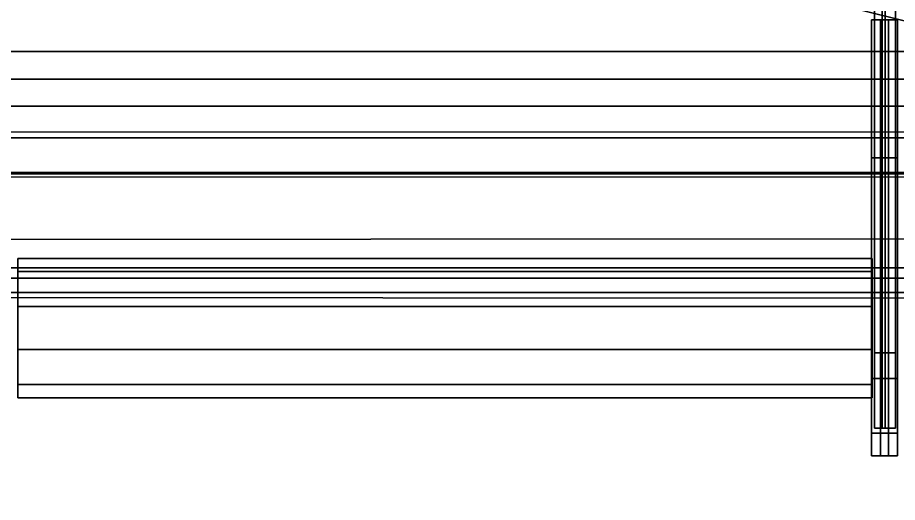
# Model space of a CAD drawing. Extents: x -7.1 to 8.3, y -8 to 8.
# Drawn here: x -0.619 to 0.801, y -4.754 to -3.971 of the extents above; entities that cross this region are included whole.
import ezdxf

# ---------------------------------------------------------------- set-up
doc = ezdxf.new("R2010")
doc.units = 0

msp = doc.modelspace()

# ---------------------------------------------------------------- linework, layer by layer
for points in [[(7.8057, 8), (-6.5579, 8), (7.8057, -8)], [(-6.5579, -8), (7.8057, -8), (-6.5579, 8)], [(7.8057, 8, -0.7914), (7.8057, -8, -0.7914), (-6.5579, -8, -0.7914)], [(-6.5579, -8, -0.7914), (-6.5579, 8, -0.7914), (7.8057, 8, -0.7914)], [(-3.2991, 4.2917, 0.1161), (-3.3991, -4.392, 0.1161), (5.2009, -4.392, 0.1161), (5.2009, 4.2917, 0.1161)], [(2.1881, -4.1654, 6.1661), (2.1881, -2.9443, 6.1661), (-2.0434, -2.9443, 6.1661), (-2.0434, -3.0514, 6.1661)], [(2.1881, -2.9443, 8.0223), (2.1881, -4.1654, 8.0223), (-2.0434, -3.0514, 8.0223)], [(-3.3379, -4.3754, 8.1595), (2.4094, -4.3754, 8.1595), (-3.0991, -3, 8.1595)], [(-2.0991, -3, 6.0161), (2.2617, -3, 6.0161), (2.2617, -4.1143, 6.0161), (-3.1928, -4.1143, 6.0161)], [(2.2617, -3, 3.1661), (-2.0991, -3, 3.1661), (-3.1928, -4.2232, 3.1661), (2.2617, -4.2232, 3.1661)], [(2.4094, -4.3754, 8.1595), (2.4094, -3, 8.1595), (-3.0991, -3, 8.1595)], [(-2.0434, -3.0514, 6.1661), (-3.1698, -3.0514, 6.1661), (-3.1698, -4.1654, 6.1661), (2.1881, -4.1654, 6.1661)], [(-2.0434, -3.0514, 8.0223), (2.1881, -4.1654, 8.0223), (-3.1698, -4.1654, 8.0223)], [(0.7636, -4.634, 5.9606), (0.7636, -4.5125, 6.0587), (0.7636, -3.0999, 6.0587), (0.7636, -3.0999, 5.9606)], [(0.7636, -3.0999, 6.0587), (0.7636, -4.5125, 6.0587), (0.781, -4.5125, 6.0587), (0.781, -3.0999, 6.0587)], [(0.7636, -3.0999, 5.9606), (0.781, -3.0999, 5.9606), (0.781, -4.634, 5.9606), (0.7636, -4.634, 5.9606)], [(0.7759, -4.634, 5.9606), (0.7759, -4.5125, 6.0587), (0.7759, -3.0999, 6.0587), (0.7759, -3.0999, 5.9606)], [(0.7759, -3.0999, 5.9606), (0.7977, -3.0999, 5.9606), (0.7977, -4.634, 5.9606), (0.7759, -4.634, 5.9606)], [(0.7759, -3.0999, 6.0587), (0.7759, -4.5125, 6.0587), (0.7977, -4.5125, 6.0587), (0.7977, -3.0999, 6.0587)], [(0.781, -3.0999, 5.9606), (0.781, -3.0999, 6.0587), (0.781, -4.5125, 6.0587), (0.781, -4.634, 5.9606)], [(0.7977, -3.0999, 5.9606), (0.7977, -3.0999, 6.0587), (0.7977, -4.5125, 6.0587), (0.7977, -4.634, 5.9606)], [(3.965, -3.4158, 12.0661), (-2.1453, -3.4158, 12.0661), (-2.3279, -4.2291, 12.0645), (5.2602, -4.2283, 12.0671)], [(5.1775, -4.1564, 11.965), (-2.3216, -4.1556, 11.9676), (-2.1453, -3.4158, 11.9661), (3.965, -3.4158, 11.9661)], [(1.9241, -4.0258, 2.8048), (-1.8544, -4.0258, 2.8048), (-1.7862, -3.9576, 2.8378), (1.856, -3.9576, 2.8378)], [(0.7585, -4.1975, 5.4919), (0.7585, -4.6785, 5.9606), (0.7585, -3.9748, 5.9606)], [(0.7585, -3.9748, 5.9606), (0.7861, -3.9748, 5.9606), (0.7861, -4.1975, 5.4919), (0.7585, -4.1975, 5.4919)], [(0.7585, -4.6785, 5.9606), (0.7861, -4.6785, 5.9606), (0.7861, -3.9748, 5.9606), (0.7585, -3.9748, 5.9606)], [(0.773, -4.6785, 5.9606), (0.773, -3.9748, 5.9606), (0.773, -4.1975, 5.4919)], [(0.8005, -3.9748, 5.9606), (0.8005, -4.1975, 5.4919), (0.773, -4.1975, 5.4919), (0.773, -3.9748, 5.9606)], [(0.8005, -4.6785, 5.9606), (0.8005, -3.9748, 5.9606), (0.773, -3.9748, 5.9606), (0.773, -4.6785, 5.9606)], [(0.7861, -3.9748, 5.9606), (0.7861, -4.6785, 5.9606), (0.7861, -4.1975, 5.4919)], [(0.8005, -4.6785, 5.9606), (0.8005, -4.1975, 5.4919), (0.8005, -3.9748, 5.9606)], [(1.9689, -4.0705, 2.7249), (-1.8991, -4.0705, 2.7249), (-1.8544, -4.0258, 2.8048), (1.9241, -4.0258, 2.8048)], [(-1.8991, -4.0705, 0.1161), (-1.8991, -4.0705, 2.7249), (1.9689, -4.0705, 2.7249), (1.9689, -4.0705, 0.1161)], [(2.2617, -4.2232, 6.1249), (-3.1928, -4.2232, 6.1249), (-3.1928, -4.1143, 6.0161), (2.2617, -4.1143, 6.0161)], [(-2.3216, -4.1556, 11.9676), (5.1775, -4.1564, 11.965), (5.2457, -4.3267, 11.3955), (-2.6978, -4.3301, 11.3969)], [(-3.1698, -4.1654, 6.1661), (-3.1698, -4.1654, 8.0223), (2.1881, -4.1654, 8.0223), (2.1881, -4.1654, 6.1661)], [(0.7861, -4.5541, 5.4919), (0.7585, -4.5541, 5.4919), (0.7585, -4.1975, 5.4919), (0.7861, -4.1975, 5.4919)], [(0.7585, -4.1975, 5.4919), (0.7585, -4.5541, 5.4919), (0.7585, -4.6785, 5.9606)], [(0.773, -4.5541, 5.4919), (0.773, -4.1975, 5.4919), (0.8005, -4.1975, 5.4919), (0.8005, -4.5541, 5.4919)], [(0.773, -4.6785, 5.9606), (0.773, -4.1975, 5.4919), (0.773, -4.5541, 5.4919)], [(0.7861, -4.1975, 5.4919), (0.7861, -4.6785, 5.9606), (0.7861, -4.5541, 5.4919)], [(0.8005, -4.6785, 5.9606), (0.8005, -4.5541, 5.4919), (0.8005, -4.1975, 5.4919)], [(-3.1902, -4.221, 8.1061), (2.2617, -4.221, 8.1061), (2.4094, -4.4153, 8.1061), (-3.3379, -4.4153, 8.1061)], [(2.2617, -4.2232, 6.1661), (2.2617, -4.2232, 8.1061), (-3.1928, -4.2232, 8.1061), (-3.1928, -4.2232, 6.1661)], [(2.2617, -4.2232, 6.1249), (2.2617, -4.2232, 6.1661), (-3.1928, -4.2232, 6.1661), (-3.1928, -4.2232, 6.1249)], [(2.2617, -4.2232, 0.1161), (2.2617, -4.2232, 3.1661), (-3.1928, -4.2232, 3.1661), (-3.1928, -4.2232, 0.1161)], [(-2.7134, -4.4225, 11.4352), (5.3359, -4.4259, 11.4367), (5.2602, -4.2283, 12.0671), (-2.3279, -4.2291, 12.0645)], [(-2.6978, -4.3301, 11.3969), (5.2457, -4.3267, 11.3955), (5.3359, -4.4259, 11.4367), (-2.7134, -4.4225, 11.4352)], [(-0.6191, -4.3599, 5.8066), (0.7597, -4.3599, 5.8066), (0.7597, -4.3814, 5.7404), (-0.6191, -4.3814, 5.7404)], [(-0.6191, -4.3814, 5.8727), (0.7597, -4.3814, 5.8727), (0.7597, -4.3599, 5.8066), (-0.6191, -4.3599, 5.8066)], [(2.4094, -4.4153, 8.1061), (2.4094, -4.3754, 8.1595), (-3.3379, -4.3754, 8.1595), (-3.3379, -4.4153, 8.1061)], [(-0.6191, -4.3814, 5.7404), (0.7597, -4.3814, 5.7404), (0.7597, -4.4377, 5.6995), (-0.6191, -4.4377, 5.6995)], [(-0.6191, -4.4377, 5.9136), (0.7597, -4.4377, 5.9136), (0.7597, -4.3814, 5.8727), (-0.6191, -4.3814, 5.8727)], [(5.2009, -4.392, 0.1161), (-3.3991, -4.392, 0.1161), (-3.3991, -4.392, 0.0161), (5.2009, -4.392, 0.0161)], [(-0.6191, -4.4377, 5.6995), (0.7597, -4.4377, 5.6995), (0.7597, -4.5073, 5.6995), (-0.6191, -4.5073, 5.6995)], [(-0.6191, -4.5073, 5.9136), (0.7597, -4.5073, 5.9136), (0.7597, -4.4377, 5.9136), (-0.6191, -4.4377, 5.9136)], [(-0.6191, -4.5073, 5.6995), (0.7597, -4.5073, 5.6995), (0.7597, -4.5636, 5.7404), (-0.6191, -4.5636, 5.7404)], [(-0.6191, -4.5636, 5.8727), (0.7597, -4.5636, 5.8727), (0.7597, -4.5073, 5.9136), (-0.6191, -4.5073, 5.9136)], [(0.781, -4.634, 5.9606), (0.781, -4.5125, 6.0587), (0.7636, -4.5125, 6.0587), (0.7636, -4.634, 5.9606)], [(0.7977, -4.634, 5.9606), (0.7977, -4.5125, 6.0587), (0.7759, -4.5125, 6.0587), (0.7759, -4.634, 5.9606)], [(0.7585, -4.5541, 5.4919), (0.7861, -4.5541, 5.4919), (0.7861, -4.6421, 5.5284), (0.7585, -4.6421, 5.5284)], [(0.7585, -4.6785, 5.9606), (0.7585, -4.5541, 5.4919), (0.7585, -4.6785, 5.6164)], [(0.7585, -4.5541, 5.4919), (0.7585, -4.6421, 5.5284), (0.7585, -4.6785, 5.6164)], [(0.8005, -4.6421, 5.5284), (0.773, -4.6421, 5.5284), (0.773, -4.5541, 5.4919), (0.8005, -4.5541, 5.4919)], [(0.773, -4.6785, 5.6164), (0.773, -4.6785, 5.9606), (0.773, -4.5541, 5.4919)], [(0.773, -4.6421, 5.5284), (0.773, -4.6785, 5.6164), (0.773, -4.5541, 5.4919)], [(0.7861, -4.6785, 5.9606), (0.7861, -4.6785, 5.6164), (0.7861, -4.5541, 5.4919)], [(0.7861, -4.6785, 5.6164), (0.7861, -4.6421, 5.5284), (0.7861, -4.5541, 5.4919)], [(0.8005, -4.6785, 5.9606), (0.8005, -4.6785, 5.6164), (0.8005, -4.5541, 5.4919)], [(0.8005, -4.6785, 5.6164), (0.8005, -4.6421, 5.5284), (0.8005, -4.5541, 5.4919)], [(-0.6191, -4.5636, 5.7404), (0.7597, -4.5636, 5.7404), (0.7597, -4.5851, 5.8066), (-0.6191, -4.5851, 5.8066)], [(-0.6191, -4.5851, 5.8066), (0.7597, -4.5851, 5.8066), (0.7597, -4.5636, 5.8727), (-0.6191, -4.5636, 5.8727)], [(0.7585, -4.6421, 5.5284), (0.7861, -4.6421, 5.5284), (0.7861, -4.6785, 5.6164), (0.7585, -4.6785, 5.6164)], [(0.8005, -4.6785, 5.6164), (0.773, -4.6785, 5.6164), (0.773, -4.6421, 5.5284), (0.8005, -4.6421, 5.5284)], [(0.7585, -4.6785, 5.9606), (0.7585, -4.6785, 5.6164), (0.7861, -4.6785, 5.6164), (0.7861, -4.6785, 5.9606)], [(0.8005, -4.6785, 5.9606), (0.773, -4.6785, 5.9606), (0.773, -4.6785, 5.6164), (0.8005, -4.6785, 5.6164)]]:
    msp.add_3dface(points)

doc.saveas('drawing.dxf')
